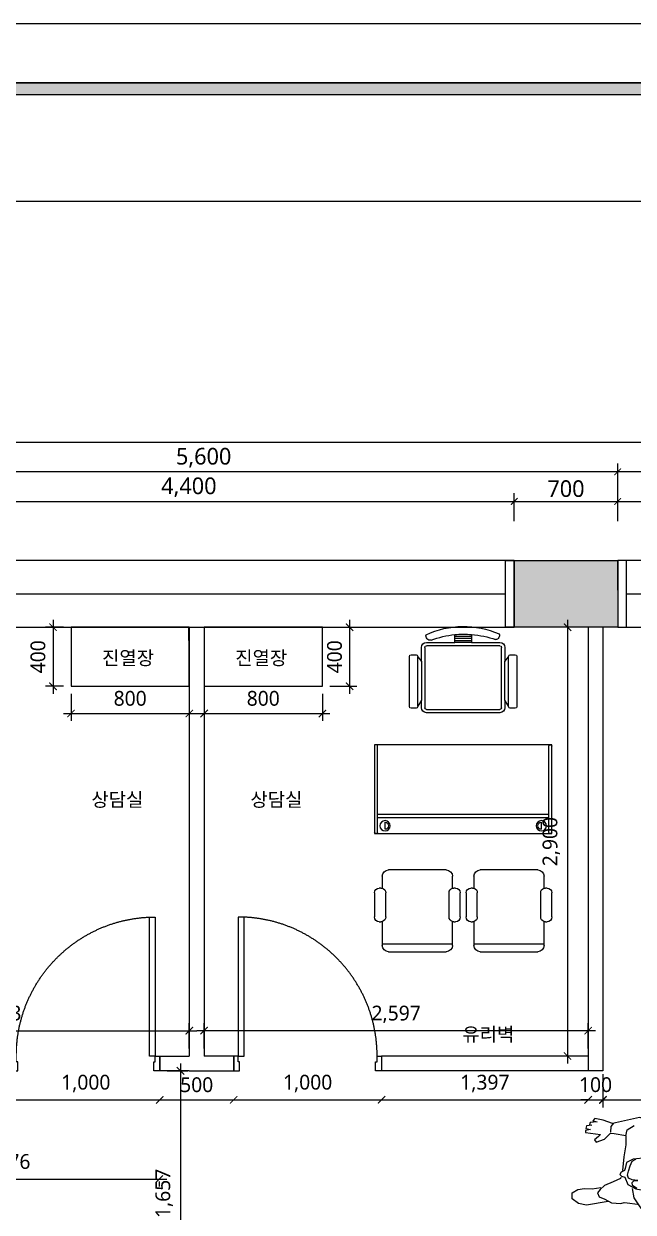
# Model space of a CAD drawing. Header units: metres. Extents: x 11578468 to 47831421, y -58341524 to -14256839.
# Drawn here: x 23686943 to 23691065, y -29099290 to -29091254 of the extents above; entities that cross this region are included whole.
import ezdxf
from ezdxf.enums import TextEntityAlignment as Align

# ---------------------------------------------------------------- set-up
doc = ezdxf.new("R2010")
doc.units = ezdxf.units.M
doc.header["$LTSCALE"] = 50
doc.header["$MEASUREMENT"] = 0
doc.linetypes.add('CENTER2', pattern=[28.575, 19.05, -3.175, 3.175, -3.175])
doc.layers.get('0').update_dxf_attribs({"linetype": 'CONTINUOUS'})
doc.layers.get('DEFPOINTS').update_dxf_attribs({"linetype": 'CONTINUOUS'})
for name, color, linetype in [('0-ELC TEXT', 7, 'CONTINUOUS'), ('04_FUR', 6, 'CONTINUOUS'), ('3.기호.계단선', 30, 'CONTINUOUS'), ('FORM(YOURNAME)-1', 1, 'CONTINUOUS'), ('FORM(YOURNAME)-11', 1, 'CONTINUOUS'), ('FUR', 11, 'CONTINUOUS'), ('wall', 3, 'CONTINUOUS'), ('WIN', 4, 'CONTINUOUS'), ('WINDOW', 4, 'CONTINUOUS'), ('家具', 251, 'CONTINUOUS'), ('家具外线', 7, 'CONTINUOUS')]:
    doc.layers.add(name, color=color, linetype=linetype)
for name, color, linetype, lineweight in [('DIM', 7, 'CONTINUOUS', 15), ('ha', 8, 'CONTINUOUS', 5), ('wall2', 3, 'CONTINUOUS', 25)]:
    doc.layers.add(name, color=color, linetype=linetype, lineweight=lineweight)
doc.styles.add('HY 울릉도 L', font='malgun.ttf')
doc.styles.add('N 맑은고딕', font='malgun.ttf')
doc.styles.add('YOURNAME', font='malgun.ttf')
doc.styles.add('맑은 고딕', font='malgun.ttf')
doc.dimstyles.new('JJ IN 45', dxfattribs={"dimscale": 45, "dimtxt": 2.5, "dimasz": 1, "dimexe": 1.25, "dimexo": 1.5, "dimtad": 1, "dimdec": 6, "dimlunit": 6, "dimtxsty": 'N 맑은고딕', "dimblk": 'ARCHTICK', "dimcen": 2.5, "dimclrd": 256, "dimclre": 256, "dimclrt": 256, "dimadec": 0, "dimazin": 0, "dimtfac": 1, "dimtdec": 6, "dimtix": 1, "dimtmove": 0, "dimatfit": 3, "dimldrblk": 'ARCHTICK', "dimfxl": 1, "dimarcsym": 0})
doc.dimstyles.new('사본 50', dxfattribs={"dimscale": 50, "dimtxt": 2, "dimasz": 1, "dimexe": 1, "dimexo": 1, "dimgap": 1, "dimtad": 1, "dimdec": 0, "dimrnd": 0.05, "dimdsep": 46, "dimlunit": 6, "dimtxsty": 'HY 울릉도 L', "dimblk": 'ARCHTICK', "dimcen": 2.5, "dimdle": 1, "dimclrd": 133, "dimclre": 133, "dimclrt": 30, "dimadec": 0, "dimazin": 0, "dimtfac": 1, "dimtdec": 0, "dimtix": 1, "dimtmove": 2, "dimatfit": 3, "dimldrblk": 'ARCHTICK', "dimfxl": 1, "dimlwd": -1, "dimlwe": -1, "dimarcsym": 0})

# ---------------------------------------------------------------- blocks, each defined once
blk = doc.blocks.new('*U357')
at = {"layer": 'WIN', "linetype": 'Continuous'}
blk.add_line((60, -25), (4340, -25), dxfattribs=at)
for points in [[(0, -250), (4400, -250), (4400, 200), (0, 200)], [(0, -250), (60, -250), (60, 200), (0, 200)], [(4400, -250), (4340, -250), (4340, 200), (4400, 200)]]:
    blk.add_lwpolyline(points, close=True, dxfattribs=at)
blk = doc.blocks.new('*U358')
at = {"layer": 'WIN', "linetype": 'Continuous'}
blk.add_line((60, -25), (7040, -25), dxfattribs=at)
for points in [[(0, -250), (7100, -250), (7100, 200), (0, 200)], [(0, -250), (60, -250), (60, 200), (0, 200)], [(7100, -250), (7040, -250), (7040, 200), (7100, 200)]]:
    blk.add_lwpolyline(points, close=True, dxfattribs=at)
blk = doc.blocks.new('_ArchTick')
at = {"color": 0, "linetype": 'ByBlock', "const_width": 0.15}
blk.add_lwpolyline([(-0.5, -0.5), (0.5, 0.5)], dxfattribs=at)
blk = doc.blocks.new('*D398')
at = {"layer": 'DEFPOINTS', "color": 0, "transparency": 16777216}
for p in [(23736002, -29127857), (23731602, -29128057), (23736002, -29128057)]:
    blk.add_point(p, dxfattribs=at)
at = {"layer": 'DIM', "lineweight": -2, "transparency": 16777216}
for p, q in [((23731602, -29127989.5), (23731602, -29127800.8)), ((23731602, -29127857), (23736002, -29127857)), ((23736002, -29127989.5), (23736002, -29127800.8))]:
    blk.add_line(p, q, dxfattribs=at)
at = {"layer": 'DIM', "lineweight": -2, "transparency": 16777216, "xscale": 45, "yscale": 45, "zscale": 45, "rotation": 180}
blk.add_blockref('_ArchTick', (23731602, -29127857), dxfattribs=at)
at = {"layer": 'DIM', "lineweight": -2, "transparency": 16777216, "xscale": 45, "yscale": 45, "zscale": 45}
blk.add_blockref('_ArchTick', (23736002, -29127857), dxfattribs=at)
at = {"layer": 'DIM', "transparency": 16777216, "insert": (23733802, -29127761.3), "char_height": 112.5, "attachment_point": 5, "style": 'N 맑은고딕'}
blk.add_mtext('4,400', dxfattribs=at)
blk = doc.blocks.new('*D399')
at = {"layer": 'DEFPOINTS', "color": 0, "transparency": 16777216}
for p in [(23736702, -29127857), (23736002, -29128057), (23736702, -29128057)]:
    blk.add_point(p, dxfattribs=at)
at = {"layer": 'DIM', "lineweight": -2, "transparency": 16777216}
for p, q in [((23736002, -29127989.5), (23736002, -29127800.8)), ((23736002, -29127857), (23736702, -29127857)), ((23736702, -29127989.5), (23736702, -29127800.8))]:
    blk.add_line(p, q, dxfattribs=at)
at = {"layer": 'DIM', "lineweight": -2, "transparency": 16777216, "xscale": 45, "yscale": 45, "zscale": 45, "rotation": 180}
blk.add_blockref('_ArchTick', (23736002, -29127857), dxfattribs=at)
at = {"layer": 'DIM', "lineweight": -2, "transparency": 16777216, "xscale": 45, "yscale": 45, "zscale": 45}
blk.add_blockref('_ArchTick', (23736702, -29127857), dxfattribs=at)
at = {"layer": 'DIM', "transparency": 16777216, "insert": (23736352, -29127770.8), "char_height": 112.5, "attachment_point": 5, "style": 'N 맑은고딕'}
blk.add_mtext('700', dxfattribs=at)
blk = doc.blocks.new('*D400')
at = {"layer": 'DEFPOINTS', "color": 0, "transparency": 16777216}
for p in [(23743802, -29127857), (23736702, -29128057), (23743802, -29128057)]:
    blk.add_point(p, dxfattribs=at)
at = {"layer": 'DIM', "lineweight": -2, "transparency": 16777216}
for p, q in [((23736702, -29127989.5), (23736702, -29127800.8)), ((23736702, -29127857), (23743802, -29127857)), ((23743802, -29127989.5), (23743802, -29127800.8))]:
    blk.add_line(p, q, dxfattribs=at)
at = {"layer": 'DIM', "lineweight": -2, "transparency": 16777216, "xscale": 45, "yscale": 45, "zscale": 45, "rotation": 180}
blk.add_blockref('_ArchTick', (23736702, -29127857), dxfattribs=at)
at = {"layer": 'DIM', "lineweight": -2, "transparency": 16777216, "xscale": 45, "yscale": 45, "zscale": 45}
blk.add_blockref('_ArchTick', (23743802, -29127857), dxfattribs=at)
at = {"layer": 'DIM', "transparency": 16777216, "insert": (23740252, -29127761), "char_height": 112.5, "attachment_point": 5, "style": 'N 맑은고딕'}
blk.add_mtext('7,100', dxfattribs=at)
blk = doc.blocks.new('*D403')
at = {"layer": 'DEFPOINTS', "color": 0, "transparency": 16777216}
for p in [(23736702, -29127657), (23736702, -29128057), (23745702, -29128057)]:
    blk.add_point(p, dxfattribs=at)
at = {"layer": 'DIM', "lineweight": -2, "transparency": 16777216}
for p, q in [((23736702, -29127989.5), (23736702, -29127600.8)), ((23745702, -29127989.5), (23745702, -29127600.8)), ((23745702, -29127657), (23736702, -29127657))]:
    blk.add_line(p, q, dxfattribs=at)
at = {"layer": 'DIM', "lineweight": -2, "transparency": 16777216, "xscale": 45, "yscale": 45, "zscale": 45, "rotation": 180}
blk.add_blockref('_ArchTick', (23736702, -29127657), dxfattribs=at)
at = {"layer": 'DIM', "lineweight": -2, "transparency": 16777216, "xscale": 45, "yscale": 45, "zscale": 45}
blk.add_blockref('_ArchTick', (23745702, -29127657), dxfattribs=at)
at = {"layer": 'DIM', "transparency": 16777216, "insert": (23741202, -29127561.3), "char_height": 112.5, "attachment_point": 5, "style": 'N 맑은고딕'}
blk.add_mtext('9,000', dxfattribs=at)
blk = doc.blocks.new('*D404')
at = {"layer": 'DEFPOINTS', "color": 0, "transparency": 16777216}
for p in [(23731102, -29127657), (23731102, -29128057), (23736702, -29128057)]:
    blk.add_point(p, dxfattribs=at)
at = {"layer": 'DIM', "lineweight": -2, "transparency": 16777216}
for p, q in [((23731102, -29127989.5), (23731102, -29127600.8)), ((23736702, -29127989.5), (23736702, -29127600.8)), ((23736702, -29127657), (23731102, -29127657))]:
    blk.add_line(p, q, dxfattribs=at)
at = {"layer": 'DIM', "lineweight": -2, "transparency": 16777216, "xscale": 45, "yscale": 45, "zscale": 45, "rotation": 180}
blk.add_blockref('_ArchTick', (23731102, -29127657), dxfattribs=at)
at = {"layer": 'DIM', "lineweight": -2, "transparency": 16777216, "xscale": 45, "yscale": 45, "zscale": 45}
blk.add_blockref('_ArchTick', (23736702, -29127657), dxfattribs=at)
at = {"layer": 'DIM', "transparency": 16777216, "insert": (23733902, -29127561.3), "char_height": 112.5, "attachment_point": 5, "style": 'N 맑은고딕'}
blk.add_mtext('5,600', dxfattribs=at)
blk = doc.blocks.new('*D406')
at = {"layer": 'DEFPOINTS', "color": 0, "transparency": 16777216}
for p in [(23745702, -29127457), (23728502, -29128057), (23745702, -29128057)]:
    blk.add_point(p, dxfattribs=at)
at = {"layer": 'DIM', "lineweight": -2, "transparency": 16777216}
for p, q in [((23728502, -29127989.5), (23728502, -29127400.8)), ((23728502, -29127457), (23745702, -29127457)), ((23745702, -29127989.5), (23745702, -29127400.8))]:
    blk.add_line(p, q, dxfattribs=at)
at = {"layer": 'DIM', "lineweight": -2, "transparency": 16777216, "xscale": 45, "yscale": 45, "zscale": 45, "rotation": 180}
blk.add_blockref('_ArchTick', (23728502, -29127457), dxfattribs=at)
at = {"layer": 'DIM', "lineweight": -2, "transparency": 16777216, "xscale": 45, "yscale": 45, "zscale": 45}
blk.add_blockref('_ArchTick', (23745702, -29127457), dxfattribs=at)
at = {"layer": 'DIM', "transparency": 16777216, "insert": (23737102, -29127361), "char_height": 112.5, "attachment_point": 5, "style": 'N 맑은고딕'}
blk.add_mtext('17,200', dxfattribs=at)
blk = doc.blocks.new('FORM-ELEVATION')
at = {"layer": 'FORM(YOURNAME)-11'}
h = blk.add_hatch(color=256, dxfattribs=at)
h.dxf.hatch_style = 1
h.paths.add_polyline_path([(-10309, 35708), (71691, 35708), (71691, 35508), (-10309, 35508)])
h.paths.add_polyline_path([(-10309, -21492), (71691, -21492), (71691, -21692), (-10309, -21692)])
at = {"layer": 'DEFPOINTS', "color": 158}
blk.add_lwpolyline([(-10309, -21692), (71691, -21692), (71691, 35708), (-10309, 35708)], close=True, dxfattribs=at)
at = {"layer": 'DEFPOINTS'}
blk.add_lwpolyline([(-8309, 33708), (61071, 33708), (61071, -19692), (-8309, -19692)], close=True, dxfattribs=at)
at = {"layer": 'FORM(YOURNAME)-11', "color": 250}
blk.add_lwpolyline([(-11309, -22692), (72691, -22692), (72691, 36708), (-11309, 36708)], close=True, dxfattribs=at)
at = {"layer": 'FORM(YOURNAME)-11'}
blk.add_lwpolyline([(-10309, 35708), (71691, 35708), (71691, 35508), (-10309, 35508)], close=True, dxfattribs=at)
at = {"layer": 'FORM(YOURNAME)-11', "color": 3, "style": 'YOURNAME'}
for tag, height, p in [('1', 451, (71041, -1219)), ('2', 451, (71041, -1863)), ('3', 451, (71041, -3150)), ('4', 451, (71041, -5081)), ('5', 515, (71041, -7398)), ('6', 515, (71041, -9650)), ('7', 515, (71041, -11903)), ('8', 515, (71041, -14155)), ('9', 515, (71041, -16408)), ('10', 515, (66791, -18596)), ('11', 515, (71041, -18660)), ('12', 515, (66791, -20848)), ('13', 515, (71041, -20848))]:
    blk.add_attdef(tag, text='', height=height, dxfattribs=at).set_placement(p, align=Align.MIDDLE_RIGHT)
blk = doc.blocks.new('MK-RC-0052')
at = {"layer": '家具外线', "color": 251, "true_color": 0x636466}
for p, q in [((73812.7, 10590.5), (73806.2, 10577.5)), ((73864.8, 10592.7), (73812.7, 10590.5)), ((73834.4, 10616.5), (73825.7, 10605.7)), ((73825.7, 10605.7), (73864.8, 10592.7)), ((73880.1, 10612.2), (73834.4, 10616.5)), ((73867, 10638.3), (73858.3, 10629.6)), ((73858.3, 10629.6), (73880.1, 10612.2)), ((73914.8, 10623.1), (73867, 10638.3)), ((73934.4, 10597), (73914.8, 10623.1)), ((73921.4, 10562.2), (73934.4, 10594.8)), ((73988.7, 10601.3), (73934.4, 10597)), ((74023.5, 10575.3), (73988.7, 10601.3)), ((73806.2, 10577.5), (73858.3, 10568.8)), ((73858.3, 10568.8), (73821.4, 10564.4)), ((73821.4, 10564.4), (73821.4, 10551.4)), ((73821.4, 10551.4), (73871.4, 10540.5)), ((73875.7, 10525.3), (73858.3, 10510.1)), ((73858.3, 10510.1), (73862.7, 10497.1)), ((73871.4, 10540.5), (73875.7, 10525.3)), ((73886.6, 10501.4), (73917, 10527.5)), ((73917, 10527.5), (73910.5, 10497.1)), ((73919.2, 10527.5), (73921.4, 10562.2)), ((74106.1, 10570.9), (74023.5, 10575.3)), ((74149.6, 10536.2), (74106.1, 10570.9)), ((74214.8, 10455.8), (74149.6, 10536.2)), ((73862.7, 10497.1), (73886.6, 10501.4)), ((73910.5, 10497.1), (73925.7, 10475.4)), ((73925.7, 10475.4), (73960.5, 10455.8)), ((73960.5, 10455.8), (73986.6, 10431.9)), ((73986.6, 10431.9), (73997.4, 10375.5)), ((74253.9, 10397.2), (74214.8, 10455.8)), ((74297.4, 10429.8), (74230, 10438.5)), ((74317, 10427.6), (74297.4, 10429.8)), ((74336.5, 10434.1), (74317, 10427.6)), ((74397.4, 10429.8), (74336.5, 10434.1)), ((74438.7, 10405.9), (74397.4, 10429.8)), ((74419.1, 10421.1), (74558.2, 10445)), ((74558.2, 10445), (74608.2, 10434.1)), ((74608.2, 10434.1), (74649.5, 10403.7)), ((73993.1, 10355.9), (73960.5, 10327.7)), ((73997.4, 10375.5), (73997.4, 10299.5)), ((74132.2, 10351.6), (74067.7, 10322.5)), ((74184.4, 10351.6), (74132.2, 10351.6)), ((74240.9, 10340.7), (74184.4, 10351.6)), ((74264.8, 10338.6), (74253.9, 10397.2)), ((74475.6, 10390.7), (74438.7, 10405.9)), ((74469.1, 10345.1), (74486.5, 10364.6)), ((74486.5, 10364.6), (74475.6, 10390.7)), ((74649.5, 10364.6), (74612.6, 10345.1)), ((74649.5, 10403.7), (74649.5, 10364.6)), ((73960.5, 10327.7), (73943.1, 10269.1)), ((73997.4, 10299.5), (73986.6, 10173.5)), ((74067.7, 10322.5), (74044.4, 10258.1)), ((74253.9, 10288.6), (74228.6, 10286.5)), ((74228.6, 10286.5), (74264.8, 10282.1)), ((74235.3, 10338.7), (74262.6, 10319)), ((74292.3, 10313.2), (74240.9, 10340.7)), ((74264.8, 10299.5), (74253.9, 10288.6)), ((74262.6, 10319), (74264.8, 10299.5)), ((74264.8, 10282.1), (74288.7, 10271.2)), ((74312.6, 10265.3), (74292.3, 10313.2)), ((74338.7, 10273.4), (74386.5, 10295.1)), ((74386.5, 10295.1), (74440.9, 10319)), ((74440.9, 10319), (74469.1, 10345.1)), ((74521.3, 10340.7), (74464.8, 10332)), ((74569.1, 10338.6), (74521.3, 10340.7)), ((74612.6, 10345.1), (74569.1, 10338.6)), ((73940.9, 10210.4), (73934.4, 10167)), ((73943.1, 10269.1), (73940.9, 10210.4)), ((74044.4, 10258.1), (74059.8, 10179.4)), ((74288.7, 10227.8), (74277.8, 10193)), ((74288.7, 10271.2), (74295.2, 10251.7)), ((74295.2, 10251.7), (74288.7, 10227.8)), ((74300.2, 10172), (74308.9, 10208.9)), ((74308.9, 10208.9), (74314, 10222.6)), ((74332.9, 10258.9), (74312.6, 10265.3)), ((74314, 10222.6), (74335.8, 10232.8)), ((74319.1, 10134.4), (74326.8, 10222.5)), ((74343.8, 10247.3), (74332.9, 10258.9)), ((74335.8, 10232.8), (74343.8, 10247.3)), ((74336.4, 10264.9), (74338.7, 10273.4)), ((73777.9, 10140.9), (73771.4, 10110.5)), ((73804, 10153.9), (73777.9, 10140.9)), ((73867, 10151.8), (73804, 10153.9)), ((73845.3, 10134.4), (73814.8, 10108.3)), ((73884.4, 10158.3), (73845.3, 10134.4)), ((73934.4, 10171.3), (73884.4, 10158.3)), ((73934.4, 10167), (73934.4, 10119.2)), ((73986.6, 10173.5), (73995.3, 10104)), ((74059.8, 10179.4), (74101.1, 10151.1)), ((74101.1, 10151.1), (74175.7, 10140.9)), ((74175.7, 10140.9), (74258.3, 10149.6)), ((74264.8, 10162.6), (74240.9, 10149.6)), ((74258.3, 10149.6), (74300.2, 10172)), ((74277.8, 10193), (74264.8, 10162.6)), ((74306.1, 10058.4), (74319.1, 10134.4)), ((73771.4, 10110.5), (73790.9, 10082.3)), ((73790.9, 10082.3), (73836.6, 10069.2)), ((73814.8, 10108.3), (73834.4, 10075.8)), ((73834.4, 10075.8), (73882.2, 10056.2)), ((73882.2, 10056.2), (73958.3, 10051.9)), ((73934.4, 10119.2), (73967, 10093.1)), ((73958.3, 10051.9), (74043.1, 10038.8)), ((73995.3, 10104), (74060.5, 10021.5)), ((74306.1, 9997.6), (74306.1, 10058.4)), ((74060.5, 10021.5), (74156.1, 9943.3)), ((74306.1, 9999.7), (74297.4, 9962.8)), ((74380, 9986.7), (74306.1, 9997.6)), ((74403.9, 9984.5), (74380, 9986.7)), ((74401.7, 9941.1), (74403.9, 9978)), ((74440.9, 10021.5), (74403.9, 9984.5)), ((74495.2, 10041), (74440.9, 10021.5)), ((74467, 9991.1), (74480, 10004.1)), ((74562.6, 9980.2), (74467, 9991.1)), ((74480, 10004.1), (74506.1, 10025.8)), ((74506.1, 10025.8), (74495.2, 10041)), ((74562.6, 9967.2), (74562.6, 9980.2)), ((74138.7, 9947.6), (74153.9, 9899.8)), ((74156.1, 9943.3), (74138.7, 9947.6)), ((74153.9, 9899.8), (74217, 9882.5)), ((74217, 9882.5), (74314.8, 9904.2)), ((74297.4, 9962.8), (74251.8, 9934.6)), ((74314.8, 9904.2), (74390.9, 9921.6)), ((74384.4, 9919.4), (74401.7, 9941.1)), ((74390.9, 9921.6), (74449.6, 9899.8)), ((74449.6, 9899.8), (74503.9, 9889)), ((74488.7, 9910.7), (74534.3, 9915)), ((74516.9, 9904.2), (74488.7, 9910.7)), ((74503.9, 9889), (74516.9, 9904.2)), ((74523.5, 9932.4), (74556.1, 9936.8)), ((74538.7, 9930.2), (74523.5, 9932.4)), ((74532.2, 9960.7), (74562.6, 9967.2)), ((74560.4, 9954.1), (74532.2, 9960.7)), ((74534.3, 9915), (74538.7, 9930.2)), ((74556.1, 9936.8), (74560.4, 9954.1))]:
    blk.add_line(p, q, dxfattribs=at)
blk = doc.blocks.new('$plan$00002539')
at = {"layer": 'FUR', "color": 251}
for p, q in [((581.9, 600), (970.6, 600)), ((1201.4, 600), (1590.1, 600)), ((538.4, 395.7), (538.4, 556.6)), ((538.4, 545.7), (1014.1, 545.7)), ((1014.1, 556.6), (1014.1, 395.7)), ((1157.9, 395.7), (1157.9, 556.6)), ((1157.9, 545.7), (1633.6, 545.7)), ((1633.6, 556.6), (1633.6, 395.7)), ((486, 201.5), (486, 364.4)), ((518.6, 396.9), (529.4, 396.9)), ((562, 364.4), (562, 201.5)), ((990.5, 364.4), (990.5, 201.5)), ((1023.1, 396.9), (1033.9, 396.9)), ((1066.5, 364.4), (1066.5, 201.5)), ((1105.5, 201.5), (1105.5, 364.4)), ((1138.1, 396.9), (1148.9, 396.9)), ((1181.5, 364.4), (1181.5, 201.5)), ((1610, 364.4), (1610, 201.5)), ((1642.6, 396.9), (1653.4, 396.9)), ((1686, 364.4), (1686, 201.5)), ((529.4, 168.9), (518.6, 168.9)), ((538.4, 89.6), (538.4, 170.2)), ((1014.1, 170.2), (1014.1, 89.6)), ((1033.9, 168.9), (1023.1, 168.9)), ((1023.1, 168.9), (1023.1, 168.9)), ((1148.9, 168.9), (1138.1, 168.9)), ((1157.9, 89.6), (1157.9, 170.2)), ((1633.6, 170.2), (1633.6, 89.6)), ((1653.4, 168.9), (1642.6, 168.9)), ((970.6, 46.2), (581.9, 46.2)), ((1590.1, 46.2), (1201.4, 46.2)), ((485.9, -800), (485.9, -200)), ((485.9, -200), (1685.9, -200)), ((494.6, -199), (499, -199)), ((507.6, -207.7), (507.6, -799)), ((557.3, -228.3), (557.3, -276.1)), ((1614.6, -228.3), (1614.6, -276.1)), ((1664.2, -207.7), (1664.2, -790.3)), ((1677.2, -199), (1672.9, -199)), ((1685.9, -200), (1685.9, -800)), ((507.6, -308.6), (1664.2, -308.6)), ((507.6, -330.3), (1664.2, -330.3)), ((582.8, -800), (485.9, -800)), ((582.8, -800), (485.9, -800)), ((1685.9, -800), (582.8, -800)), ((582.8, -800), (582.8, -800)), ((1672.9, -799), (1677.2, -799)), ((1334.6, -1016.8), (837.2, -1016.8)), ((837.2, -1039.4), (1334.6, -1039.4)), ((722.5, -1057.8), (722.5, -1396.9)), ((767.7, -1046.5), (733.8, -1046.5)), ((779, -1061.9), (779, -1057.8)), ((803.3, -1102), (779, -1061.9)), ((779, -1061.9), (779, -1393.5)), ((803.3, -1050.7), (803.3, -1102)), ((803.3, -1363.5), (803.3, -1102)), ((825.9, -1457.7), (825.9, -1050.7)), ((1345.9, -1050.7), (1345.9, -1457.7)), ((1368.5, -1102), (1368.5, -1050.7)), ((1392.9, -1061.9), (1368.5, -1102)), ((1368.5, -1102), (1368.5, -1363.5)), ((1392.9, -1057.8), (1392.9, -1061.9)), ((1392.9, -1061.9), (1392.9, -1393.5)), ((1438.1, -1046.5), (1404.2, -1046.5)), ((1449.4, -1396.9), (1449.4, -1057.8)), ((779, -1393.5), (803.3, -1363.5)), ((803.3, -1363.5), (803.3, -1457.7)), ((1368.5, -1457.7), (1368.5, -1363.5)), ((1368.5, -1363.5), (1392.9, -1393.5)), ((733.8, -1408.2), (767.7, -1408.2)), ((779, -1396.9), (779, -1393.5)), ((1392.9, -1393.5), (1392.9, -1396.9)), ((1404.2, -1408.2), (1438.1, -1408.2)), ((1334.6, -1469), (837.2, -1469)), ((837.2, -1491.6), (1029.3, -1491.6)), ((1142.6, -1491.6), (1029.3, -1491.6)), ((1029.3, -1491.6), (1029.3, -1544.5)), ((1142.6, -1503.1), (1029.3, -1503.1)), ((1142.6, -1518.5), (1029.3, -1518.5)), ((1142.6, -1545.4), (1142.6, -1491.6)), ((1142.6, -1491.6), (1334.6, -1491.6)), ((1142.6, -1531.5), (1029.3, -1531.5))]:
    blk.add_line(p, q, dxfattribs=at)
for centre in [(557.3, -252.2), (1614.6, -252.2)]:
    blk.add_circle(centre, 34.7, dxfattribs=at)
for centre, radius, start, end in [((581.9, 556.6), 43.4, 90, 180), ((970.6, 556.6), 43.4, 0, 90), ((1201.4, 556.6), 43.4, 90, 180), ((1590.1, 556.6), 43.4, 0, 90), ((518.6, 364.4), 32.6, 90, 180), ((529.4, 364.4), 32.6, 73.9721, 90), ((529.4, 364.4), 32.6, 0, 73.9721), ((1023.1, 364.4), 32.6, 106.0279, 180), ((1023.1, 364.4), 32.6, 90, 106.0279), ((1033.9, 364.4), 32.6, 0, 90), ((1138.1, 364.4), 32.6, 90, 180), ((1148.9, 364.4), 32.6, 73.9721, 90), ((1148.9, 364.4), 32.6, 0, 73.9721), ((1642.6, 364.4), 32.6, 106.0279, 180), ((1642.6, 364.4), 32.6, 90, 106.0279), ((1653.4, 364.4), 32.6, 0, 90), ((518.6, 201.5), 32.6, 180, 270), ((529.4, 201.5), 32.6, 270, 286.0279), ((529.4, 201.5), 32.6, 286.0279, 0), ((1023.1, 201.5), 32.6, 180, 253.9721), ((1023.1, 201.5), 32.6, 253.9721, 270), ((1033.9, 201.5), 32.6, 270, 0), ((1138.1, 201.5), 32.6, 180, 270), ((1148.9, 201.5), 32.6, 270, 286.0279), ((1148.9, 201.5), 32.6, 286.0279, 0), ((1642.6, 201.5), 32.6, 180, 253.9721), ((1642.6, 201.5), 32.6, 253.9721, 270), ((1653.4, 201.5), 32.6, 270, 0), ((581.9, 89.6), 43.4, 180, 270), ((970.6, 89.6), 43.4, 270, 0), ((1201.4, 89.6), 43.4, 180, 270), ((1590.1, 89.6), 43.4, 270, 0), ((494.6, -207.7), 8.69, 90, 180), ((499, -207.7), 8.69, 0, 90), ((557.3, -252.2), 23.9, 270, 90), ((1614.6, -252.2), 23.9, 90, 270), ((1672.9, -207.7), 8.69, 90, 180), ((1677.2, -207.7), 8.69, 0, 90), ((1672.9, -790.3), 8.69, 180, 270), ((1677.2, -790.3), 8.69, 270, 0), ((837.2, -1050.7), 33.9, 90, 180), ((837.2, -1050.7), 11.3, 90, 180), ((1334.6, -1050.7), 33.9, 0, 90), ((1334.6, -1050.7), 11.3, 0, 90), ((733.8, -1057.8), 11.3, 90, 180), ((767.7, -1057.8), 11.3, 0, 90), ((1404.2, -1057.8), 11.3, 90, 180), ((1438.1, -1057.8), 11.3, 0, 90), ((733.8, -1396.9), 11.3, 180, 270), ((767.7, -1396.9), 11.3, 270, 0), ((1404.2, -1396.9), 11.3, 180, 270), ((1438.1, -1396.9), 11.3, 270, 0), ((837.2, -1457.7), 33.9, 180, 270), ((837.2, -1457.7), 11.3, 180, 270), ((862.3, -1535.1), 28.4, 77.62575, 197.80474), ((1091.3, -907.2), 640.3, 249.62367, 264.44455), ((1091.3, -907.2), 640.3, 274.59443, 289.50859), ((1304.2, -1537.9), 27.2, 332.46732, 88.06456), ((1334.6, -1457.7), 33.9, 270, 0), ((1334.6, -1457.7), 11.3, 270, 0), ((1089.1, -999), 601, 245.0156, 293.44692), ((1091.3, -907.2), 640.3, 264.44455, 274.59443)]:
    blk.add_arc(centre, radius, start, end, dxfattribs=at)
blk = doc.blocks.new('*D714')
at = {"layer": 'DEFPOINTS', "color": 0, "ltscale": 10, "transparency": 16777216}
for p in [(23687859.9, -29099032.8), (23687859.9, -29099066.2), (23685784.3, -29099290.1)]:
    blk.add_point(p, dxfattribs=at)
at = {"layer": 'wall', "color": 133, "ltscale": 10, "transparency": 16777216}
for p, q in [((23685734.3, -29099066.2), (23687909.9, -29099066.2)), ((23685784.3, -29099240.1), (23685784.3, -29099016.2)), ((23687859.9, -29099082.8), (23687859.9, -29099116.2))]:
    blk.add_line(p, q, dxfattribs=at)
at = {"layer": 'wall', "color": 133, "ltscale": 10, "transparency": 16777216, "xscale": 50, "yscale": 50, "zscale": 50, "rotation": 180}
blk.add_blockref('_ArchTick', (23685784.3, -29099066.2), dxfattribs=at)
at = {"layer": 'wall', "color": 133, "ltscale": 10, "transparency": 16777216, "xscale": 50, "yscale": 50, "zscale": 50}
blk.add_blockref('_ArchTick', (23687859.9, -29099066.2), dxfattribs=at)
at = {"layer": 'wall', "color": 30, "ltscale": 10, "transparency": 16777216, "insert": (23686822.1, -29098956.1), "char_height": 100, "attachment_point": 5, "style": 'HY 울릉도 L'}
blk.add_mtext('2,076', dxfattribs=at)
blk = doc.blocks.new('*D740')
at = {"layer": 'DEFPOINTS', "color": 0, "ltscale": 10, "transparency": 16777216}
for p in [(23690859.9, -29098306.8), (23693259.9, -29098306.8), (23690859.9, -29098531.7)]:
    blk.add_point(p, dxfattribs=at)
at = {"layer": 'wall', "color": 133, "ltscale": 10, "transparency": 16777216}
for p, q in [((23690859.9, -29098356.8), (23690859.9, -29098581.7)), ((23693259.9, -29098356.8), (23693259.9, -29098581.7)), ((23693309.9, -29098531.7), (23690809.9, -29098531.7))]:
    blk.add_line(p, q, dxfattribs=at)
at = {"layer": 'wall', "color": 133, "ltscale": 10, "transparency": 16777216, "xscale": 50, "yscale": 50, "zscale": 50, "rotation": 180}
blk.add_blockref('_ArchTick', (23690859.9, -29098531.7), dxfattribs=at)
at = {"layer": 'wall', "color": 133, "ltscale": 10, "transparency": 16777216, "xscale": 50, "yscale": 50, "zscale": 50}
blk.add_blockref('_ArchTick', (23693259.9, -29098531.7), dxfattribs=at)
at = {"layer": 'wall', "color": 30, "ltscale": 10, "transparency": 16777216, "insert": (23692059.9, -29098421.7), "char_height": 100, "attachment_point": 5, "style": 'HY 울릉도 L'}
blk.add_mtext('2,400', dxfattribs=at)
blk = doc.blocks.new('*U741')
at = {"layer": 'WIN', "linetype": 'Continuous', "transparency": 33554687}
for points in [[(30, 1140), (30, 200), (70, 200), (70, 1140)], [(0, 200), (0, 100), (40, 100), (40, 160), (30, 160), (30, 200)], [(1000, 200), (1000, 100), (960, 100), (960, 160), (970, 160), (970, 200)]]:
    blk.add_lwpolyline(points, close=True, dxfattribs=at)
at = {"layer": 'WIN', "linetype": 'CENTER2', "ltscale": 20, "transparency": 33554687}
blk.add_arc((30, 200), 940, 0, 90, dxfattribs=at)
blk = doc.blocks.new('*D749')
at = {"layer": 'DEFPOINTS', "color": 0, "ltscale": 10, "transparency": 16777216}
for p in [(23686862.9, -29098530), (23687862.9, -29098530), (23687862.9, -29098530)]:
    blk.add_point(p, dxfattribs=at)
at = {"layer": 'wall', "color": 133, "ltscale": 10, "transparency": 16777216}
blk.add_line((23686812.9, -29098530), (23687912.9, -29098530), dxfattribs=at)
at = {"layer": 'wall', "color": 133, "ltscale": 10, "transparency": 16777216, "xscale": 50, "yscale": 50, "zscale": 50, "rotation": 180}
blk.add_blockref('_ArchTick', (23686862.9, -29098530), dxfattribs=at)
at = {"layer": 'wall', "color": 133, "ltscale": 10, "transparency": 16777216, "xscale": 50, "yscale": 50, "zscale": 50}
blk.add_blockref('_ArchTick', (23687862.9, -29098530), dxfattribs=at)
at = {"layer": 'wall', "color": 30, "ltscale": 10, "transparency": 16777216, "insert": (23687362.9, -29098419.7), "char_height": 100, "attachment_point": 5, "style": 'HY 울릉도 L'}
blk.add_mtext('1,000', dxfattribs=at)
blk = doc.blocks.new('*D750')
at = {"layer": 'DEFPOINTS', "color": 0, "ltscale": 10, "transparency": 16777216}
for p in [(23687862.9, -29098530), (23688362.9, -29098530), (23688362.9, -29098530)]:
    blk.add_point(p, dxfattribs=at)
at = {"layer": 'wall', "color": 133, "ltscale": 10, "transparency": 16777216}
blk.add_line((23687812.9, -29098530), (23688412.9, -29098530), dxfattribs=at)
at = {"layer": 'wall', "color": 133, "ltscale": 10, "transparency": 16777216, "xscale": 50, "yscale": 50, "zscale": 50, "rotation": 180}
blk.add_blockref('_ArchTick', (23687862.9, -29098530), dxfattribs=at)
at = {"layer": 'wall', "color": 133, "ltscale": 10, "transparency": 16777216, "xscale": 50, "yscale": 50, "zscale": 50}
blk.add_blockref('_ArchTick', (23688362.9, -29098530), dxfattribs=at)
at = {"layer": 'wall', "color": 30, "ltscale": 10, "transparency": 16777216, "insert": (23688112.9, -29098428.4), "char_height": 100, "attachment_point": 5, "style": 'HY 울릉도 L'}
blk.add_mtext('500', dxfattribs=at)
blk = doc.blocks.new('*D751')
at = {"layer": 'DEFPOINTS', "color": 0, "ltscale": 10, "transparency": 16777216}
for p in [(23688362.9, -29098530), (23689362.9, -29098530), (23689362.9, -29098530)]:
    blk.add_point(p, dxfattribs=at)
at = {"layer": 'wall', "color": 133, "ltscale": 10, "transparency": 16777216}
blk.add_line((23688312.9, -29098530), (23689412.9, -29098530), dxfattribs=at)
at = {"layer": 'wall', "color": 133, "ltscale": 10, "transparency": 16777216, "xscale": 50, "yscale": 50, "zscale": 50, "rotation": 180}
blk.add_blockref('_ArchTick', (23688362.9, -29098530), dxfattribs=at)
at = {"layer": 'wall', "color": 133, "ltscale": 10, "transparency": 16777216, "xscale": 50, "yscale": 50, "zscale": 50}
blk.add_blockref('_ArchTick', (23689362.9, -29098530), dxfattribs=at)
at = {"layer": 'wall', "color": 30, "ltscale": 10, "transparency": 16777216, "insert": (23688862.9, -29098419.7), "char_height": 100, "attachment_point": 5, "style": 'HY 울릉도 L'}
blk.add_mtext('1,000', dxfattribs=at)
blk = doc.blocks.new('*D752')
at = {"layer": 'DEFPOINTS', "color": 0, "ltscale": 10, "transparency": 16777216}
for p in [(23689362.9, -29098530), (23690759.9, -29098530), (23690759.9, -29098530)]:
    blk.add_point(p, dxfattribs=at)
at = {"layer": 'wall', "color": 133, "ltscale": 10, "transparency": 16777216}
blk.add_line((23689312.9, -29098530), (23690809.9, -29098530), dxfattribs=at)
at = {"layer": 'wall', "color": 133, "ltscale": 10, "transparency": 16777216, "xscale": 50, "yscale": 50, "zscale": 50, "rotation": 180}
blk.add_blockref('_ArchTick', (23689362.9, -29098530), dxfattribs=at)
at = {"layer": 'wall', "color": 133, "ltscale": 10, "transparency": 16777216, "xscale": 50, "yscale": 50, "zscale": 50}
blk.add_blockref('_ArchTick', (23690759.9, -29098530), dxfattribs=at)
at = {"layer": 'wall', "color": 30, "ltscale": 10, "transparency": 16777216, "insert": (23690061.4, -29098419.7), "char_height": 100, "attachment_point": 5, "style": 'HY 울릉도 L'}
blk.add_mtext('1,397', dxfattribs=at)
blk = doc.blocks.new('*D753')
at = {"layer": 'DEFPOINTS', "color": 0, "ltscale": 10, "transparency": 16777216}
for p in [(23690759.9, -29098530), (23690859.9, -29098530), (23690859.9, -29098530)]:
    blk.add_point(p, dxfattribs=at)
at = {"layer": 'wall', "color": 133, "ltscale": 10, "transparency": 16777216}
for p, q in [((23690759.9, -29098530), (23690709.9, -29098530)), ((23690759.9, -29098530), (23690859.9, -29098530)), ((23690859.9, -29098530), (23690909.9, -29098530))]:
    blk.add_line(p, q, dxfattribs=at)
at = {"layer": 'wall', "color": 133, "ltscale": 10, "transparency": 16777216, "xscale": 50, "yscale": 50, "zscale": 50}
blk.add_blockref('_ArchTick', (23690759.9, -29098530), dxfattribs=at)
at = {"layer": 'wall', "color": 133, "ltscale": 10, "transparency": 16777216, "xscale": 50, "yscale": 50, "zscale": 50, "rotation": 180}
blk.add_blockref('_ArchTick', (23690859.9, -29098530), dxfattribs=at)
at = {"layer": 'wall', "color": 30, "ltscale": 10, "transparency": 16777216, "insert": (23690809.9, -29098428.1), "char_height": 100, "attachment_point": 5, "style": 'HY 울릉도 L'}
blk.add_mtext('100', dxfattribs=at)
blk = doc.blocks.new('*D754')
at = {"layer": 'DEFPOINTS', "color": 0, "ltscale": 10, "transparency": 16777216}
for p in [(23687862.9, -29098333.9), (23687862.9, -29099991.4), (23688003.1, -29099991.4)]:
    blk.add_point(p, dxfattribs=at)
at = {"layer": 'wall', "color": 133, "ltscale": 10, "transparency": 16777216}
for p, q in [((23688003.1, -29098283.9), (23688003.1, -29100041.4)), ((23687912.9, -29098333.9), (23688053.1, -29098333.9)), ((23687912.9, -29099991.4), (23688053.1, -29099991.4))]:
    blk.add_line(p, q, dxfattribs=at)
at = {"layer": 'wall', "color": 133, "ltscale": 10, "transparency": 16777216, "xscale": 50, "yscale": 50, "zscale": 50}
for p, rotation in [((23688003.1, -29098333.9), 90), ((23688003.1, -29099991.4), 270)]:
    blk.add_blockref('_ArchTick', p, dxfattribs=dict(at, rotation=rotation))
at = {"layer": 'wall', "color": 30, "ltscale": 10, "transparency": 16777216, "insert": (23687892.7, -29099162.7), "char_height": 100, "attachment_point": 5, "rotation": 90, "style": 'HY 울릉도 L'}
blk.add_mtext('1,657', dxfattribs=at)
blk = doc.blocks.new('*D759')
at = {"layer": 'DEFPOINTS', "color": 0, "ltscale": 10, "transparency": 16777216}
for p in [(23687262.9, -29095333.9), (23687141.3, -29095733.9), (23687262.9, -29095733.9)]:
    blk.add_point(p, dxfattribs=at)
at = {"layer": 'wall', "color": 133, "ltscale": 10, "transparency": 16777216}
for p, q in [((23687141.3, -29095283.9), (23687141.3, -29095783.9)), ((23687212.9, -29095333.9), (23687091.3, -29095333.9)), ((23687212.9, -29095733.9), (23687091.3, -29095733.9))]:
    blk.add_line(p, q, dxfattribs=at)
at = {"layer": 'wall', "color": 133, "ltscale": 10, "transparency": 16777216, "xscale": 50, "yscale": 50, "zscale": 50}
for p, rotation in [((23687141.3, -29095333.9), 90), ((23687141.3, -29095733.9), 270)]:
    blk.add_blockref('_ArchTick', p, dxfattribs=dict(at, rotation=rotation))
at = {"layer": 'wall', "color": 30, "ltscale": 10, "transparency": 16777216, "insert": (23687039.6, -29095533.9), "char_height": 100, "attachment_point": 5, "rotation": 90, "style": 'HY 울릉도 L'}
blk.add_mtext('400', dxfattribs=at)
blk = doc.blocks.new('*D760')
at = {"layer": 'DEFPOINTS', "color": 0, "ltscale": 10, "transparency": 16777216}
for p in [(23687262.9, -29095733.9), (23688062.9, -29095733.9), (23688062.9, -29095917.5)]:
    blk.add_point(p, dxfattribs=at)
at = {"layer": 'wall', "color": 133, "ltscale": 10, "transparency": 16777216}
for p, q in [((23687262.9, -29095783.9), (23687262.9, -29095967.5)), ((23688062.9, -29095783.9), (23688062.9, -29095967.5)), ((23687212.9, -29095917.5), (23688112.9, -29095917.5))]:
    blk.add_line(p, q, dxfattribs=at)
at = {"layer": 'wall', "color": 133, "ltscale": 10, "transparency": 16777216, "xscale": 50, "yscale": 50, "zscale": 50, "rotation": 180}
blk.add_blockref('_ArchTick', (23687262.9, -29095917.5), dxfattribs=at)
at = {"layer": 'wall', "color": 133, "ltscale": 10, "transparency": 16777216, "xscale": 50, "yscale": 50, "zscale": 50}
blk.add_blockref('_ArchTick', (23688062.9, -29095917.5), dxfattribs=at)
at = {"layer": 'wall', "color": 30, "ltscale": 10, "transparency": 16777216, "insert": (23687662.9, -29095815.8), "char_height": 100, "attachment_point": 5, "style": 'HY 울릉도 L'}
blk.add_mtext('800', dxfattribs=at)
blk = doc.blocks.new('*D761')
at = {"layer": 'DEFPOINTS', "color": 0, "ltscale": 10, "transparency": 16777216}
for p in [(23688162.9, -29095733.9), (23688962.9, -29095733.9), (23688962.9, -29095917.5)]:
    blk.add_point(p, dxfattribs=at)
at = {"layer": 'wall', "color": 133, "ltscale": 10, "transparency": 16777216}
for p, q in [((23688162.9, -29095783.9), (23688162.9, -29095967.5)), ((23688962.9, -29095783.9), (23688962.9, -29095967.5)), ((23688112.9, -29095917.5), (23689012.9, -29095917.5))]:
    blk.add_line(p, q, dxfattribs=at)
at = {"layer": 'wall', "color": 133, "ltscale": 10, "transparency": 16777216, "xscale": 50, "yscale": 50, "zscale": 50, "rotation": 180}
blk.add_blockref('_ArchTick', (23688162.9, -29095917.5), dxfattribs=at)
at = {"layer": 'wall', "color": 133, "ltscale": 10, "transparency": 16777216, "xscale": 50, "yscale": 50, "zscale": 50}
blk.add_blockref('_ArchTick', (23688962.9, -29095917.5), dxfattribs=at)
at = {"layer": 'wall', "color": 30, "ltscale": 10, "transparency": 16777216, "insert": (23688562.9, -29095815.8), "char_height": 100, "attachment_point": 5, "style": 'HY 울릉도 L'}
blk.add_mtext('800', dxfattribs=at)
blk = doc.blocks.new('*D762')
at = {"layer": 'DEFPOINTS', "color": 0, "ltscale": 10, "transparency": 16777216}
for p in [(23688962.9, -29095333.9), (23688962.9, -29095733.9), (23689146.7, -29095733.9)]:
    blk.add_point(p, dxfattribs=at)
at = {"layer": 'wall', "color": 133, "ltscale": 10, "transparency": 16777216}
for p, q in [((23689146.7, -29095283.9), (23689146.7, -29095783.9)), ((23689012.9, -29095333.9), (23689196.7, -29095333.9)), ((23689012.9, -29095733.9), (23689196.7, -29095733.9))]:
    blk.add_line(p, q, dxfattribs=at)
at = {"layer": 'wall', "color": 133, "ltscale": 10, "transparency": 16777216, "xscale": 50, "yscale": 50, "zscale": 50}
for p, rotation in [((23689146.7, -29095333.9), 90), ((23689146.7, -29095733.9), 270)]:
    blk.add_blockref('_ArchTick', p, dxfattribs=dict(at, rotation=rotation))
at = {"layer": 'wall', "color": 30, "ltscale": 10, "transparency": 16777216, "insert": (23689045.1, -29095533.9), "char_height": 100, "attachment_point": 5, "rotation": 90, "style": 'HY 울릉도 L'}
blk.add_mtext('400', dxfattribs=at)
blk = doc.blocks.new('*D764')
at = {"layer": 'DEFPOINTS', "color": 0, "ltscale": 10, "transparency": 16777216}
for p in [(23688062.9, -29098062.5), (23685459.9, -29098233.9), (23688062.9, -29098233.9)]:
    blk.add_point(p, dxfattribs=at)
at = {"layer": 'wall', "color": 133, "ltscale": 10, "transparency": 16777216}
for p, q in [((23685459.9, -29098183.9), (23685459.9, -29098012.5)), ((23688062.9, -29098183.9), (23688062.9, -29098012.5)), ((23685409.9, -29098062.5), (23688112.9, -29098062.5))]:
    blk.add_line(p, q, dxfattribs=at)
at = {"layer": 'wall', "color": 133, "ltscale": 10, "transparency": 16777216, "xscale": 50, "yscale": 50, "zscale": 50, "rotation": 180}
blk.add_blockref('_ArchTick', (23685459.9, -29098062.5), dxfattribs=at)
at = {"layer": 'wall', "color": 133, "ltscale": 10, "transparency": 16777216, "xscale": 50, "yscale": 50, "zscale": 50}
blk.add_blockref('_ArchTick', (23688062.9, -29098062.5), dxfattribs=at)
at = {"layer": 'wall', "color": 30, "ltscale": 10, "transparency": 16777216, "insert": (23686761.4, -29097952.4), "char_height": 100, "attachment_point": 5, "style": 'HY 울릉도 L'}
blk.add_mtext('2,603', dxfattribs=at)
blk = doc.blocks.new('*D765')
at = {"layer": 'DEFPOINTS', "color": 0, "ltscale": 10, "transparency": 16777216}
for p in [(23690759.9, -29098062.3), (23688162.9, -29098233.9), (23690759.9, -29098233.9)]:
    blk.add_point(p, dxfattribs=at)
at = {"layer": 'wall', "color": 133, "ltscale": 10, "transparency": 16777216}
for p, q in [((23688162.9, -29098183.9), (23688162.9, -29098012.3)), ((23690759.9, -29098183.9), (23690759.9, -29098012.3)), ((23688112.9, -29098062.3), (23690809.9, -29098062.3))]:
    blk.add_line(p, q, dxfattribs=at)
at = {"layer": 'wall', "color": 133, "ltscale": 10, "transparency": 16777216, "xscale": 50, "yscale": 50, "zscale": 50, "rotation": 180}
blk.add_blockref('_ArchTick', (23688162.9, -29098062.3), dxfattribs=at)
at = {"layer": 'wall', "color": 133, "ltscale": 10, "transparency": 16777216, "xscale": 50, "yscale": 50, "zscale": 50}
blk.add_blockref('_ArchTick', (23690759.9, -29098062.3), dxfattribs=at)
at = {"layer": 'wall', "color": 30, "ltscale": 10, "transparency": 16777216, "insert": (23689461.4, -29097952.3), "char_height": 100, "attachment_point": 5, "style": 'HY 울릉도 L'}
blk.add_mtext('2,597', dxfattribs=at)
blk = doc.blocks.new('*D766')
at = {"layer": 'DEFPOINTS', "color": 0, "ltscale": 10, "transparency": 16777216}
for p in [(23690759.9, -29095333.9), (23690620.7, -29098233.9), (23690759.9, -29098233.9)]:
    blk.add_point(p, dxfattribs=at)
at = {"layer": 'wall', "color": 133, "ltscale": 10, "transparency": 16777216}
for p, q in [((23690620.7, -29095283.9), (23690620.7, -29098283.9)), ((23690709.9, -29095333.9), (23690570.7, -29095333.9)), ((23690709.9, -29098233.9), (23690570.7, -29098233.9))]:
    blk.add_line(p, q, dxfattribs=at)
at = {"layer": 'wall', "color": 133, "ltscale": 10, "transparency": 16777216, "xscale": 50, "yscale": 50, "zscale": 50}
for p, rotation in [((23690620.7, -29095333.9), 90), ((23690620.7, -29098233.9), 270)]:
    blk.add_blockref('_ArchTick', p, dxfattribs=dict(at, rotation=rotation))
at = {"layer": 'wall', "color": 30, "ltscale": 10, "transparency": 16777216, "insert": (23690510.6, -29096783.9), "char_height": 100, "attachment_point": 5, "rotation": 90, "style": 'HY 울릉도 L'}
blk.add_mtext('2,900', dxfattribs=at)
blk = doc.blocks.new('sdagdgds')
at = {"layer": 'ha', "transparency": 33554687}
h = blk.add_hatch(color=256, dxfattribs=at)
h.dxf.hatch_style = 1
h.paths.add_polyline_path([(23725502, -29128457), (23728302, -29128457), (23728302, -29132607), (23728502, -29132607), (23728502, -29128257), (23728302, -29128257), (23725302, -29128257), (23725302, -29132557), (23725502, -29132557)])
h.paths.add_polyline_path([(23728502, -29133657), (23728302, -29133657), (23728302, -29133757), (23725502, -29133757), (23725502, -29133657), (23725302, -29133657), (23725302, -29133757), (23724848.0976572, -29133757), (23724752, -29133757), (23724752, -29136507), (23725152, -29136507), (23725152, -29137657), (23725352, -29137657), (23725352, -29137507), (23727752, -29137507), (23727952, -29137507), (23727952, -29137307), (23725352, -29137307), (23725352, -29136507), (23727052, -29136507), (23727052, -29136707), (23727252, -29136707), (23727252, -29136507), (23727252, -29135757), (23727252, -29135707), (23727052, -29135707), (23727052, -29135757), (23727052, -29136307), (23725352, -29136307), (23724952, -29136307), (23724952, -29133957), (23727052, -29133957), (23727052, -29134507), (23727252, -29134507), (23727252, -29133957), (23728502, -29133957)])
h.paths.add_polyline_path([(23727952, -29138607), (23727752, -29138607), (23727752, -29139637), (23725352, -29139637), (23725352, -29139457), (23725152, -29139457), (23725152, -29140057), (23725352, -29140057), (23725352, -29139837), (23727752, -29139837), (23727752, -29139907), (23727952, -29139907), (23727952, -29139837)])
h.paths.add_polyline_path([(23727952, -29141007), (23727752, -29141007), (23727752, -29142007), (23725352, -29142007), (23725352, -29141857), (23725152, -29141857), (23725152, -29144557), (23725652, -29144557), (23725652, -29144657), (23729552, -29144657), (23729552, -29144457), (23725852, -29144457), (23725852, -29144357), (23725352, -29144357), (23725352, -29142207), (23727952, -29142207)])
h.paths.add_polyline_path([(23731552, -29144307), (23730852, -29144307), (23730852, -29144457), (23730732, -29144457), (23730732, -29144657), (23732052, -29144657), (23732052, -29144457), (23731552, -29144457)])
h.paths.add_polyline_path([(23739502, -29144457), (23736702, -29144457), (23736702, -29144307), (23736002, -29144307), (23736002, -29144457), (23733202, -29144457), (23733202, -29144657), (23739502, -29144657)])
h.paths.add_polyline_path([(23745902, -29143307), (23745702, -29143307), (23745702, -29144457), (23744702, -29144457), (23744702, -29144307), (23744002, -29144307), (23744002, -29144457), (23743102, -29144457), (23743102, -29144657), (23745902, -29144657)])
h.paths.add_polyline_path([(23745902, -29133157), (23745702, -29133157), (23745702, -29139657), (23745902, -29139657)])
h.paths.add_polyline_path([(23745902, -29140857), (23745702, -29140857), (23745702, -29142157), (23745902, -29142157)])
h.paths.add_polyline_path([(23744602, -29136307), (23743902, -29136307), (23743902, -29136657), (23744602, -29136657)])
h.paths.add_polyline_path([(23736702, -29136307), (23736002, -29136307), (23736002, -29136657), (23736702, -29136657)])
h.paths.add_polyline_path([(23731602, -29136307), (23730902, -29136307), (23730902, -29136657), (23731602, -29136657)])
h.paths.add_polyline_path([(23745902, -29130707), (23745702, -29130707), (23745702, -29131957), (23745902, -29131957)])
h.paths.add_polyline_path([(23745902, -29128257), (23743802, -29128257), (23743802, -29128457), (23743802, -29128707), (23744502, -29128707), (23744502, -29128457), (23745702, -29128457), (23745702, -29129607), (23745902, -29129607)])
h.paths.add_polyline_path([(23731602, -29128457), (23731602, -29128257), (23730902, -29128257), (23730902, -29130107), (23731102, -29130107), (23731102, -29128707), (23731602, -29128707)])
h.paths.add_polyline_path([(23736702, -29128257), (23736002, -29128257), (23736002, -29128457), (23736002, -29128707), (23736702, -29128707), (23736702, -29128457)])
at = {"layer": 'wall'}
for p, q in [((23736002, -29128257), (23736702, -29128257)), ((23736002, -29128457), (23736002, -29128257)), ((23736702, -29128457), (23736702, -29128257)), ((23736002, -29128707), (23736002, -29128457)), ((23736702, -29128457), (23736702, -29128707)), ((23736702, -29128707), (23736002, -29128707))]:
    blk.add_line(p, q, dxfattribs=at)
at = {"layer": 'WIN', "linetype": 'Continuous'}
for name, p in [('*U357', (23731602, -29128457)), ('*U358', (23736702, -29128457))]:
    blk.add_blockref(name, p, dxfattribs=at)
at = {"layer": 'DIM'}
for base, p1, p2, picture, middle in [((23745702, -29127457), (23728502, -29128057), (23745702, -29128057), '*D406', (23737102, -29127361.0081521794)), ((23731102, -29127657), (23736702, -29128057), (23731102, -29128057), '*D404', (23733902, -29127561.3138586991)), ((23736702, -29127657), (23745702, -29128057), (23736702, -29128057), '*D403', (23741202, -29127561.3138586991)), ((23736002, -29127857), (23731602, -29128057), (23736002, -29128057), '*D398', (23733802, -29127761.3138586991)), ((23736702, -29127857), (23736002, -29128057), (23736702, -29128057), '*D399', (23736352, -29127770.7525475509)), ((23743802, -29127857), (23736702, -29128057), (23743802, -29128057), '*D400', (23740252, -29127761.0081521794))]:
    dim = blk.add_linear_dim(base=base, p1=p1, p2=p2, dimstyle='JJ IN 45', dxfattribs=at)
    dim.commit()
    dim.dimension.update_dxf_attribs({"geometry": picture, "text_midpoint": middle})

msp = doc.modelspace()

# ---------------------------------------------------------------- linework, layer by layer
at = {"layer": '04_FUR', "ltscale": 10}
for points in [[(23687262.9, -29095733.9), (23688062.9, -29095733.9), (23688062.9, -29095333.9), (23687262.9, -29095333.9)], [(23688162.9, -29095733.9), (23688962.9, -29095733.9), (23688962.9, -29095333.9), (23688162.9, -29095333.9)]]:
    msp.add_lwpolyline(points, close=True, dxfattribs=at)
at = {"layer": 'wall', "ltscale": 10}
for p, q in [((23687862.9, -29098333.9), (23687862.9, -29098233.9)), ((23687862.9, -29098233.9), (23688062.9, -29098233.9)), ((23688362.9, -29098233.9), (23688162.9, -29098233.9)), ((23688362.9, -29098333.9), (23688362.9, -29098233.9)), ((23688062.9, -29098333.9), (23687862.9, -29098333.9)), ((23688062.9, -29098333.9), (23688162.9, -29098333.9)), ((23688162.9, -29098333.9), (23688362.9, -29098333.9)), ((23690859.9, -29098333.9), (23690759.9, -29098333.9))]:
    msp.add_line(p, q, dxfattribs=at)
msp.add_lwpolyline([(23688062.9, -29095424), (23688059.9, -29095424), (23688059.9, -29095333.9), (23688062.9, -29095333.9)], close=True, dxfattribs=at)
at = {"layer": 'wall2'}
for p, q in [((23688062.9, -29095333.9), (23688062.9, -29098233.9)), ((23688162.9, -29095333.9), (23688162.9, -29098233.9)), ((23690759.9, -29095333.9), (23690759.9, -29098333.9)), ((23690859.9, -29095333.9), (23690859.9, -29098333.9))]:
    msp.add_line(p, q, dxfattribs=at)
at = {"layer": 'WINDOW'}
for p, q in [((23689362.9, -29098233.9), (23689362.9, -29098333.9)), ((23690759.9, -29098233.9), (23689362.9, -29098233.9)), ((23690759.9, -29098333.9), (23689362.9, -29098333.9))]:
    msp.add_line(p, q, dxfattribs=at)

# ---------------------------------------------------------------- block references
at = {"layer": '3.기호.계단선'}
msp.add_blockref('sdagdgds', (-45742.1, 33373.1), dxfattribs=at)
at = {"layer": 'FORM(YOURNAME)-1', "xscale": 0.4, "yscale": 0.4, "zscale": 0.4}
msp.add_blockref('FORM-ELEVATION', (23678885.4, -29105936.9), dxfattribs=at)
at = {"layer": 'WIN', "linetype": 'Continuous', "xscale": -1}
msp.add_blockref('*U741', (23687862.9, -29098433.9), dxfattribs=at)
at = {"layer": 'WIN', "linetype": 'Continuous'}
msp.add_blockref('*U741', (23688362.9, -29098433.9), dxfattribs=at)
at = {"layer": '家具', "xscale": -1, "rotation": 179.9999999995477}
msp.add_blockref('$plan$00002539', (23688828.9, -29096928.9), dxfattribs=at)
at = {"layer": '家具外线', "color": 251, "true_color": 0x636466, "xscale": 1.056000000005588, "yscale": 1.056000000005588, "zscale": 1.056000000005588, "rotation": 180}
msp.add_blockref('MK-RC-0052', (23769481.1, -29088212.8), dxfattribs=at)

# ---------------------------------------------------------------- texts
at = {"layer": '0-ELC TEXT', "style": '맑은 고딕'}
for s, p in [('진열장', (23687648.6, -29095542.2)), ('진열장', (23688549.1, -29095542.2)), ('상담실', (23687576.3, -29096499.9)), ('상담실', (23688651.9, -29096499.9)), ('유리벽', (23690084.5, -29098087.1))]:
    msp.add_text(s, height=93.33, rotation=360, dxfattribs=at).set_placement(p, align=Align.MIDDLE_CENTER)

# ---------------------------------------------------------------- dimensions: what is measured, and where the dimension line sits
at = {"layer": 'wall', "ltscale": 10}
for base, p1, p2, picture, middle in [((23687141.3, -29095733.9), (23687262.9, -29095333.9), (23687262.9, -29095733.9), '*D759', (23687039.6, -29095533.9)), ((23689146.7, -29095733.9), (23688962.9, -29095333.9), (23688962.9, -29095733.9), '*D762', (23689045.1, -29095533.9)), ((23690620.7, -29098233.9), (23690759.9, -29095333.9), (23690759.9, -29098233.9), '*D766', (23690510.6, -29096783.9)), ((23688003.0581, -29099991.4126), (23687862.8789, -29098333.9434), (23687862.8789, -29099991.4126), '*D754', (23687892.7321, -29099162.678))]:
    dim = msp.add_linear_dim(base=base, p1=p1, p2=p2, angle=90, dimstyle='사본 50', dxfattribs=at)
    dim.commit()
    dim.dimension.update_dxf_attribs({"geometry": picture, "text_midpoint": middle})
for base, p1, p2, picture, middle in [((23688062.9, -29095917.5), (23687262.9, -29095733.9), (23688062.9, -29095733.9), '*D760', (23687662.9, -29095815.8)), ((23688962.9, -29095917.5), (23688162.9, -29095733.9), (23688962.9, -29095733.9), '*D761', (23688562.9, -29095815.8)), ((23688062.9, -29098062.5), (23685459.9, -29098233.9), (23688062.9, -29098233.9), '*D764', (23686761.4, -29097952.4)), ((23690759.9, -29098062.3), (23688162.9, -29098233.9), (23690759.9, -29098233.9), '*D765', (23689461.4, -29097952.3)), ((23687862.9, -29098530), (23686862.9, -29098530), (23687862.9, -29098530), '*D749', (23687362.9, -29098419.7)), ((23688362.9, -29098530), (23687862.9, -29098530), (23688362.9, -29098530), '*D750', (23688112.9, -29098428.4)), ((23689362.9, -29098530), (23688362.9, -29098530), (23689362.9, -29098530), '*D751', (23688862.9, -29098419.7)), ((23690759.9, -29098530), (23689362.9, -29098530), (23690759.9, -29098530), '*D752', (23690061.4, -29098419.7)), ((23690859.9, -29098530), (23690759.9, -29098530), (23690859.9, -29098530), '*D753', (23690809.9, -29098428.1)), ((23690859.9, -29098531.7), (23693259.9, -29098306.8), (23690859.9, -29098306.8), '*D740', (23692059.9, -29098421.7)), ((23687859.9, -29099066.2), (23685784.3, -29099290.1), (23687859.9, -29099032.8), '*D714', (23686822.1, -29098956.1))]:
    dim = msp.add_linear_dim(base=base, p1=p1, p2=p2, dimstyle='사본 50', dxfattribs=at)
    dim.commit()
    dim.dimension.update_dxf_attribs({"geometry": picture, "text_midpoint": middle})

doc.saveas('drawing.dxf')
